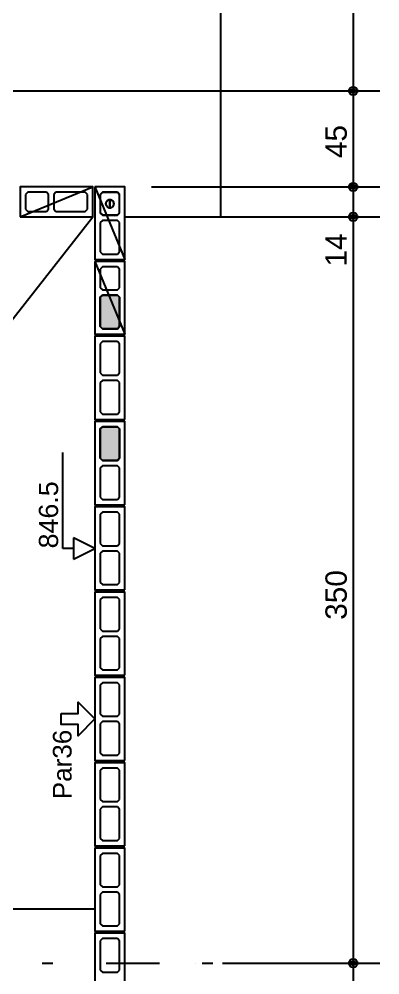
# Model space of a CAD drawing. Extents: x 0 to 119, y 0 to 84.
# Drawn here: x 45.55 to 48.93, y 55.22 to 64.18 of the extents above; entities that cross this region are included whole.
import ezdxf

# ---------------------------------------------------------------- set-up
doc = ezdxf.new("R2010")
doc.units = 0
doc.header["$MEASUREMENT"] = 0
doc.linetypes.add('ESTILO_TQS_0003', pattern=[1.5, 0.5, -0.4, 0.1, -0.5])
doc.linetypes.add('ESTILO_TQS_0005', pattern=[0.4, 0.3, -0.1])
for name, color, linetype in [('18', 6, 'CONTINUOUS'), ('20', 1, 'CONTINUOUS'), ('27', 250, 'CONTINUOUS'), ('3', 7, 'CONTINUOUS'), ('35', 255, 'CONTINUOUS'), ('9', 8, 'CONTINUOUS')]:
    doc.layers.add(name, color=color, linetype=linetype)
doc.styles.add('TQS_ARIAL', font='arial.ttf')

msp = doc.modelspace()

# ---------------------------------------------------------------- linework, layer by layer
at = {"layer": '18', "color": 6, "linetype": 'Continuous'}
for p, q in [((45.963704, 59.21668), (45.963704, 60.11668)), ((46.263704, 59.21668), (46.063704, 59.31668)), ((46.063704, 59.31668), (46.063704, 59.11668)), ((46.063704, 59.21668), (45.963704, 59.21668)), ((46.063704, 59.11668), (46.263704, 59.21668))]:
    msp.add_line(p, q, dxfattribs=at)
at = {"layer": '20', "color": 1, "linetype": 'ESTILO_TQS_0003'}
msp.add_line((13.369188, 55.32668), (48.726188, 55.32668), dxfattribs=at)
at = {"layer": '27', "color": 250, "linetype": 'ESTILO_TQS_0005'}
for points in [[(45.613704, 62.39668), (45.633704, 62.37668), (45.808704, 62.37668), (45.828704, 62.39668), (45.828704, 62.53668), (45.808704, 62.55668), (45.633704, 62.55668), (45.613704, 62.53668), (45.613704, 62.39668)], [(45.878704, 62.39668), (45.898704, 62.37668), (46.173704, 62.37668), (46.193704, 62.39668), (46.193704, 62.53668), (46.173704, 62.55668), (45.898704, 62.55668), (45.878704, 62.53668), (45.878704, 62.39668)], [(46.333704, 62.55668), (46.313704, 62.53668), (46.313704, 62.36168), (46.333704, 62.34168), (46.473704, 62.34168), (46.493704, 62.36168), (46.493704, 62.53668), (46.473704, 62.55668), (46.333704, 62.55668)], [(46.333704, 62.29168), (46.313704, 62.27168), (46.313704, 61.99668), (46.333704, 61.97668), (46.473704, 61.97668), (46.493704, 61.99668), (46.493704, 62.27168), (46.473704, 62.29168), (46.333704, 62.29168)], [(46.333704, 61.85668), (46.313704, 61.83668), (46.313704, 61.66168), (46.333704, 61.64168), (46.473704, 61.64168), (46.493704, 61.66168), (46.493704, 61.83668), (46.473704, 61.85668), (46.333704, 61.85668)], [(46.333704, 61.59168), (46.313704, 61.57168), (46.313704, 61.29668), (46.333704, 61.27668), (46.473704, 61.27668), (46.493704, 61.29668), (46.493704, 61.57168), (46.473704, 61.59168), (46.333704, 61.59168)], [(46.473704, 60.84168), (46.493704, 60.86168), (46.493704, 61.13668), (46.473704, 61.15668), (46.333704, 61.15668), (46.313704, 61.13668), (46.313704, 60.86168), (46.333704, 60.84168), (46.473704, 60.84168)], [(46.473704, 60.47668), (46.493704, 60.49668), (46.493704, 60.77168), (46.473704, 60.79168), (46.333704, 60.79168), (46.313704, 60.77168), (46.313704, 60.49668), (46.333704, 60.47668), (46.473704, 60.47668)], [(46.473704, 60.04168), (46.493704, 60.06168), (46.493704, 60.33668), (46.473704, 60.35668), (46.333704, 60.35668), (46.313704, 60.33668), (46.313704, 60.06168), (46.333704, 60.04168), (46.473704, 60.04168)], [(46.473704, 59.67668), (46.493704, 59.69668), (46.493704, 59.97168), (46.473704, 59.99168), (46.333704, 59.99168), (46.313704, 59.97168), (46.313704, 59.69668), (46.333704, 59.67668), (46.473704, 59.67668)], [(46.473704, 59.24168), (46.493704, 59.26168), (46.493704, 59.53668), (46.473704, 59.55668), (46.333704, 59.55668), (46.313704, 59.53668), (46.313704, 59.26168), (46.333704, 59.24168), (46.473704, 59.24168)], [(46.473704, 58.87668), (46.493704, 58.89668), (46.493704, 59.17168), (46.473704, 59.19168), (46.333704, 59.19168), (46.313704, 59.17168), (46.313704, 58.89668), (46.333704, 58.87668), (46.473704, 58.87668)], [(46.473704, 58.44168), (46.493704, 58.46168), (46.493704, 58.73668), (46.473704, 58.75668), (46.333704, 58.75668), (46.313704, 58.73668), (46.313704, 58.46168), (46.333704, 58.44168), (46.473704, 58.44168)], [(46.473704, 58.07668), (46.493704, 58.09668), (46.493704, 58.37168), (46.473704, 58.39168), (46.333704, 58.39168), (46.313704, 58.37168), (46.313704, 58.09668), (46.333704, 58.07668), (46.473704, 58.07668)], [(46.473704, 57.64168), (46.493704, 57.66168), (46.493704, 57.93668), (46.473704, 57.95668), (46.333704, 57.95668), (46.313704, 57.93668), (46.313704, 57.66168), (46.333704, 57.64168), (46.473704, 57.64168)], [(46.473704, 57.27668), (46.493704, 57.29668), (46.493704, 57.57168), (46.473704, 57.59168), (46.333704, 57.59168), (46.313704, 57.57168), (46.313704, 57.29668), (46.333704, 57.27668), (46.473704, 57.27668)], [(46.473704, 56.84168), (46.493704, 56.86168), (46.493704, 57.13668), (46.473704, 57.15668), (46.333704, 57.15668), (46.313704, 57.13668), (46.313704, 56.86168), (46.333704, 56.84168), (46.473704, 56.84168)], [(46.473704, 56.47668), (46.493704, 56.49668), (46.493704, 56.77168), (46.473704, 56.79168), (46.333704, 56.79168), (46.313704, 56.77168), (46.313704, 56.49668), (46.333704, 56.47668), (46.473704, 56.47668)], [(46.473704, 56.04168), (46.493704, 56.06168), (46.493704, 56.33668), (46.473704, 56.35668), (46.333704, 56.35668), (46.313704, 56.33668), (46.313704, 56.06168), (46.333704, 56.04168), (46.473704, 56.04168)], [(46.473704, 55.67668), (46.493704, 55.69668), (46.493704, 55.97168), (46.473704, 55.99168), (46.333704, 55.99168), (46.313704, 55.97168), (46.313704, 55.69668), (46.333704, 55.67668), (46.473704, 55.67668)], [(46.473704, 55.24168), (46.493704, 55.26168), (46.493704, 55.53668), (46.473704, 55.55668), (46.333704, 55.55668), (46.313704, 55.53668), (46.313704, 55.26168), (46.333704, 55.24168), (46.473704, 55.24168)]]:
    msp.add_lwpolyline(points, dxfattribs=at)
at = {"layer": '3', "color": 7, "linetype": 'Continuous'}
for p, q in [((45.563704, 62.32668), (46.243704, 62.60668)), ((46.263704, 62.60668), (46.543704, 61.92668)), ((46.333704, 62.55418), (46.313704, 62.53418)), ((46.313704, 62.53418), (46.313704, 62.36418)), ((46.473704, 62.55418), (46.333704, 62.55418)), ((46.493704, 62.53418), (46.473704, 62.55418)), ((46.493704, 62.36418), (46.493704, 62.53418)), ((41.153702, 55.83668), (46.243704, 62.32668)), ((46.313704, 62.36418), (46.333704, 62.34418)), ((46.333704, 62.34418), (46.473704, 62.34418)), ((46.473704, 62.34418), (46.493704, 62.36418)), ((46.263704, 61.90668), (46.543704, 61.22668)), ((41.143702, 55.83668), (46.263704, 55.83668))]:
    msp.add_line(p, q, dxfattribs=at)
for points in [[(46.543704, 62.326684), (47.443704, 62.326684), (47.443704, 67.406684), (46.14366, 67.406677)], [(45.563704, 62.32668), (46.243704, 62.32668), (46.243704, 62.60668), (45.563704, 62.60668), (45.563704, 62.32668)], [(46.263704, 62.60668), (46.263704, 61.92668), (46.543704, 61.92668), (46.543704, 62.60668), (46.263704, 62.60668)], [(46.403704, 62.44978), (46.403765, 62.449777), (46.403825, 62.449768), (46.403884, 62.449752), (46.403941, 62.449731), (46.403995, 62.449705), (46.404047, 62.449672), (46.404095, 62.449635), (46.404139, 62.449593), (46.404179, 62.449547), (46.404213, 62.449497), (46.404243, 62.449444), (46.404267, 62.449388), (46.404285, 62.44933), (46.404297, 62.449271), (46.404304, 62.44921), (46.404304, 62.44915), (46.404297, 62.449089), (46.404285, 62.44903), (46.404267, 62.448972), (46.404243, 62.448916), (46.404213, 62.448863), (46.404179, 62.448813), (46.404139, 62.448767), (46.404095, 62.448725), (46.404047, 62.448688), (46.403995, 62.448655), (46.403941, 62.448629), (46.403884, 62.448608), (46.403825, 62.448592), (46.403765, 62.448583), (46.403704, 62.44858), (46.403704, 62.48698), (46.39988, 62.486786), (46.396095, 62.486206), (46.392388, 62.485246), (46.388798, 62.483917), (46.38536, 62.48223), (46.38211, 62.480205), (46.379082, 62.477861), (46.376307, 62.475223), (46.373813, 62.472318), (46.371626, 62.469175), (46.369767, 62.465827), (46.368257, 62.462308), (46.367111, 62.458655), (46.36634, 62.454904), (46.365953, 62.451095), (46.365953, 62.447265), (46.36634, 62.443456), (46.367111, 62.439705), (46.368257, 62.436052), (46.369767, 62.432533), (46.371626, 62.429185), (46.373813, 62.426042), (46.376307, 62.423137), (46.379082, 62.420499), (46.38211, 62.418155), (46.38536, 62.41613), (46.388798, 62.414443), (46.392388, 62.413114), (46.396095, 62.412154), (46.39988, 62.411574), (46.403704, 62.41138), (46.403704, 62.44978)], [(46.403704, 62.44858), (46.403644, 62.448583), (46.403584, 62.448592), (46.403525, 62.448608), (46.403468, 62.448629), (46.403413, 62.448655), (46.403362, 62.448688), (46.403313, 62.448725), (46.403269, 62.448767), (46.40323, 62.448813), (46.403195, 62.448863), (46.403166, 62.448916), (46.403142, 62.448972), (46.403123, 62.44903), (46.403111, 62.449089), (46.403105, 62.44915), (46.403105, 62.44921), (46.403111, 62.449271), (46.403123, 62.44933), (46.403142, 62.449388), (46.403166, 62.449444), (46.403195, 62.449497), (46.40323, 62.449547), (46.403269, 62.449593), (46.403313, 62.449635), (46.403362, 62.449672), (46.403413, 62.449705), (46.403468, 62.449731), (46.403525, 62.449752), (46.403584, 62.449768), (46.403644, 62.449777), (46.403704, 62.44978), (46.403704, 62.41138), (46.407528, 62.411574), (46.411313, 62.412154), (46.41502, 62.413114), (46.418611, 62.414443), (46.422049, 62.41613), (46.425298, 62.418155), (46.428326, 62.420499), (46.431101, 62.423137), (46.433596, 62.426042), (46.435783, 62.429185), (46.437641, 62.432533), (46.439151, 62.436052), (46.440298, 62.439705), (46.441068, 62.443456), (46.441456, 62.447265), (46.441456, 62.451095), (46.441068, 62.454904), (46.440298, 62.458655), (46.439151, 62.462308), (46.437641, 62.465827), (46.435783, 62.469175), (46.433596, 62.472318), (46.431101, 62.475223), (46.428326, 62.477861), (46.425298, 62.480205), (46.422049, 62.48223), (46.418611, 62.483917), (46.41502, 62.485246), (46.411313, 62.486206), (46.407528, 62.486786), (46.403704, 62.48698), (46.403704, 62.44858)], [(46.263704, 61.90668), (46.263704, 61.22668), (46.543704, 61.22668), (46.543704, 61.90668), (46.263704, 61.90668)], [(46.543704, 60.42668), (46.543704, 61.20668), (46.263704, 61.20668), (46.263704, 60.42668), (46.543704, 60.42668)], [(46.543704, 59.62668), (46.543704, 60.40668), (46.263704, 60.40668), (46.263704, 59.62668), (46.543704, 59.62668)], [(46.543704, 58.82668), (46.543704, 59.60668), (46.263704, 59.60668), (46.263704, 58.82668), (46.543704, 58.82668)], [(46.543704, 58.02668), (46.543704, 58.80668), (46.263704, 58.80668), (46.263704, 58.02668), (46.543704, 58.02668)], [(46.543704, 57.22668), (46.543704, 58.00668), (46.263704, 58.00668), (46.263704, 57.22668), (46.543704, 57.22668)], [(45.947757, 57.669338), (46.105731, 57.669338), (46.105731, 57.774654), (46.263704, 57.61668), (46.105731, 57.458706), (46.105731, 57.564022), (45.947757, 57.564022), (45.947757, 57.669338)], [(46.543704, 56.42668), (46.543704, 57.20668), (46.263704, 57.20668), (46.263704, 56.42668), (46.543704, 56.42668)], [(46.543704, 55.62668), (46.543704, 56.40668), (46.263704, 56.40668), (46.263704, 55.62668), (46.543704, 55.62668)], [(46.543704, 54.82668), (46.543704, 55.60668), (46.263704, 55.60668), (46.263704, 54.82668), (46.543704, 54.82668)]]:
    msp.add_lwpolyline(points, dxfattribs=at)
msp.add_circle((46.403704, 62.44918), 0.0372, dxfattribs=at)
at = {"layer": '35', "color": 255, "linetype": 'Continuous'}
for p, q in [((48.682923, 66.776678), (48.682923, 63.256681)), ((48.682923, 63.756681), (48.682923, 62.35668)), ((44.593704, 63.506681), (48.932923, 63.506681)), ((44.593704, 63.506681), (48.932923, 63.506681)), ((48.682923, 62.85668), (48.682923, 62.076685)), ((46.543704, 62.60668), (46.543704, 62.60668)), ((46.543704, 62.60668), (46.543704, 62.60668)), ((46.793704, 62.60668), (48.932923, 62.60668)), ((46.793704, 62.60668), (48.932923, 62.60668)), ((48.682923, 62.57668), (48.682923, 55.07668)), ((46.443704, 62.32668), (46.443704, 62.32668)), ((46.683749, 62.326685), (46.683749, 62.326685)), ((46.693704, 62.32668), (48.932923, 62.32668)), ((46.933749, 62.326685), (48.932923, 62.326685)), ((48.682923, 55.57668), (48.682923, 50.95668)), ((47.20883, 55.32668), (47.20883, 55.32668)), ((47.20883, 55.32668), (47.20883, 55.32668)), ((47.45883, 55.32668), (48.932923, 55.32668)), ((47.45883, 55.32668), (48.932923, 55.32668))]:
    msp.add_line(p, q, dxfattribs=at)
for centre, radius in [((48.682923, 63.506681), 0.04), ((48.682923, 63.506681), 0.04), ((48.682923, 63.506681), 0.02), ((48.682923, 63.506681), 0.02), ((48.682923, 62.60668), 0.04), ((48.682923, 62.60668), 0.04), ((48.682923, 62.60668), 0.02), ((48.682923, 62.60668), 0.02), ((48.682923, 62.326685), 0.04), ((48.682923, 62.32668), 0.04), ((48.682923, 62.326685), 0.02), ((48.682923, 62.32668), 0.02), ((48.682923, 55.32668), 0.04), ((48.682923, 55.32668), 0.04), ((48.682923, 55.32668), 0.02), ((48.682923, 55.32668), 0.02)]:
    msp.add_circle(centre, radius, dxfattribs=at)
at = {"layer": '9', "color": 8, "linetype": 'Continuous'}
for points in [[(46.473704, 61.59168), (46.493704, 61.57168), (46.493704, 61.29668), (46.473704, 61.27668), (46.333704, 61.27668), (46.313704, 61.29668), (46.313704, 61.57168), (46.333704, 61.59168), (46.473704, 61.59168)], [(46.473704, 60.35668), (46.493704, 60.33668), (46.493704, 60.06168), (46.473704, 60.04168), (46.333704, 60.04168), (46.313704, 60.06168), (46.313704, 60.33668), (46.333704, 60.35668), (46.473704, 60.35668)]]:
    msp.add_lwpolyline(points, dxfattribs=at)
for points in [[(46.473704, 61.59168), (46.333704, 61.27668), (46.313704, 61.29668)], [(46.473704, 61.59168), (46.313704, 61.29668), (46.313704, 61.57168)], [(46.473704, 61.59168), (46.313704, 61.57168), (46.333704, 61.59168)], [(46.473704, 61.59168), (46.473704, 61.27668), (46.333704, 61.27668)], [(46.473704, 61.59168), (46.333704, 61.59168), (46.473704, 61.59168)], [(46.473704, 61.59168), (46.493704, 61.57168), (46.493704, 61.29668)], [(46.473704, 61.59168), (46.493704, 61.29668), (46.473704, 61.27668)], [(46.473704, 60.35668), (46.333704, 60.04168), (46.313704, 60.06168)], [(46.473704, 60.35668), (46.313704, 60.06168), (46.313704, 60.33668)], [(46.473704, 60.35668), (46.313704, 60.33668), (46.333704, 60.35668)], [(46.473704, 60.35668), (46.473704, 60.04168), (46.333704, 60.04168)], [(46.473704, 60.35668), (46.333704, 60.35668), (46.473704, 60.35668)], [(46.473704, 60.35668), (46.493704, 60.33668), (46.493704, 60.06168)], [(46.473704, 60.35668), (46.493704, 60.06168), (46.473704, 60.04168)]]:
    msp.add_solid(points, dxfattribs=at)

# ---------------------------------------------------------------- texts
at = {"layer": '18', "color": 6, "linetype": 'ESTILO_TQS_0003', "style": 'TQS_ARIAL'}
msp.add_text('846.5', height=0.18, rotation=90, dxfattribs=at).set_placement((45.918704, 59.21668))
at = {"layer": '3', "color": 7, "linetype": 'Continuous', "style": 'TQS_ARIAL'}
msp.add_text('Par36', height=0.175, rotation=90, dxfattribs=at).set_placement((46.044954, 56.863818))
at = {"layer": '35', "color": 255, "linetype": 'Continuous', "style": 'TQS_ARIAL'}
for s, p in [('45', (48.622923, 62.87668)), ('14', (48.622923, 61.860018)), ('350', (48.622923, 58.54668))]:
    msp.add_text(s, height=0.2, rotation=90, dxfattribs=at).set_placement(p)

doc.saveas('drawing.dxf')
